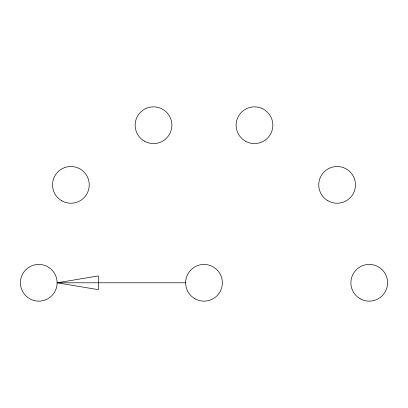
<?xml version="1.0" encoding="UTF-8"?>
<svg xmlns="http://www.w3.org/2000/svg" width="408" height="408" viewBox="0 0 408 408"><rect width="100%" height="100%" fill="white"/><g stroke="black" fill="none" stroke-linecap="round" stroke-linejoin="round"><path stroke-width="0.61" d="M57.12 282.795L98.43 275.91L98.43 289.68L57.12 282.795A18.36 18.36 0 0 0 29.58 266.893A18.36 18.36 0 0 0 29.58 298.697A18.36 18.36 0 0 0 57.12 282.795L185.64 282.795M61.71 200.777A18.36 18.36 0 0 0 89.25 184.875A18.36 18.36 0 0 0 61.71 168.973A18.36 18.36 0 0 0 61.71 200.777M144.33 141.107A18.36 18.36 0 0 0 171.87 125.205A18.36 18.36 0 0 0 144.33 109.303A18.36 18.36 0 0 0 144.33 141.107M245.31 141.107A18.36 18.36 0 0 0 272.85 125.205A18.36 18.36 0 0 0 245.31 109.303A18.36 18.36 0 0 0 245.31 141.107M327.93 200.777A18.36 18.36 0 0 0 355.47 184.875A18.36 18.36 0 0 0 327.93 168.973A18.36 18.36 0 0 0 327.93 200.777M360.06 298.692A18.36 18.36 0 0 0 387.6 282.795A18.36 18.36 0 0 0 360.06 266.893A18.36 18.36 0 0 0 360.06 298.692M194.82 298.692A18.36 18.36 0 0 0 222.36 282.795A18.36 18.36 0 0 0 194.82 266.893A18.36 18.36 0 0 0 194.82 298.692"/></g></svg>
